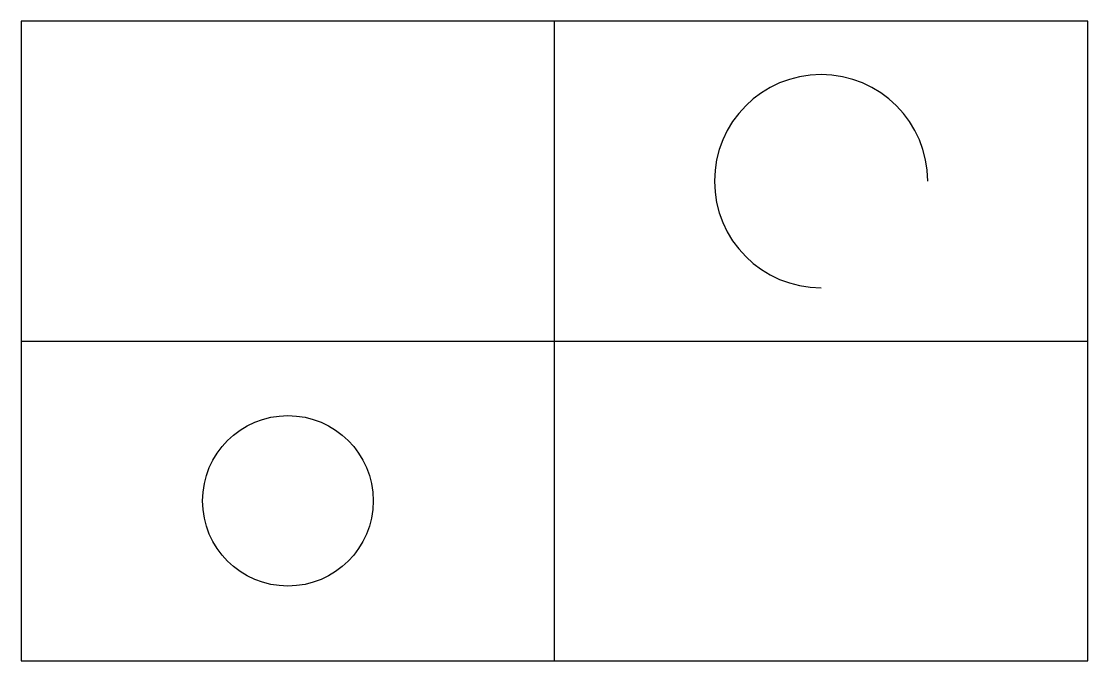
# Model space of a CAD drawing. Extents: x 0 to 100, y 0 to 60.
import ezdxf

# ---------------------------------------------------------------- set-up
doc = ezdxf.new("R2010")
doc.units = 0

msp = doc.modelspace()

# ---------------------------------------------------------------- linework, layer by layer
for p, q in [((100, 60), (0, 60)), ((0, 60), (0, 0)), ((50, 0), (50, 60)), ((100, 0), (100, 60)), ((0, 30), (100, 30)), ((0, 0), (100, 0))]:
    msp.add_line(p, q)
msp.add_circle((25, 15), 8)
msp.add_arc((75, 45), 10, 0, 270)

doc.saveas('drawing.dxf')
